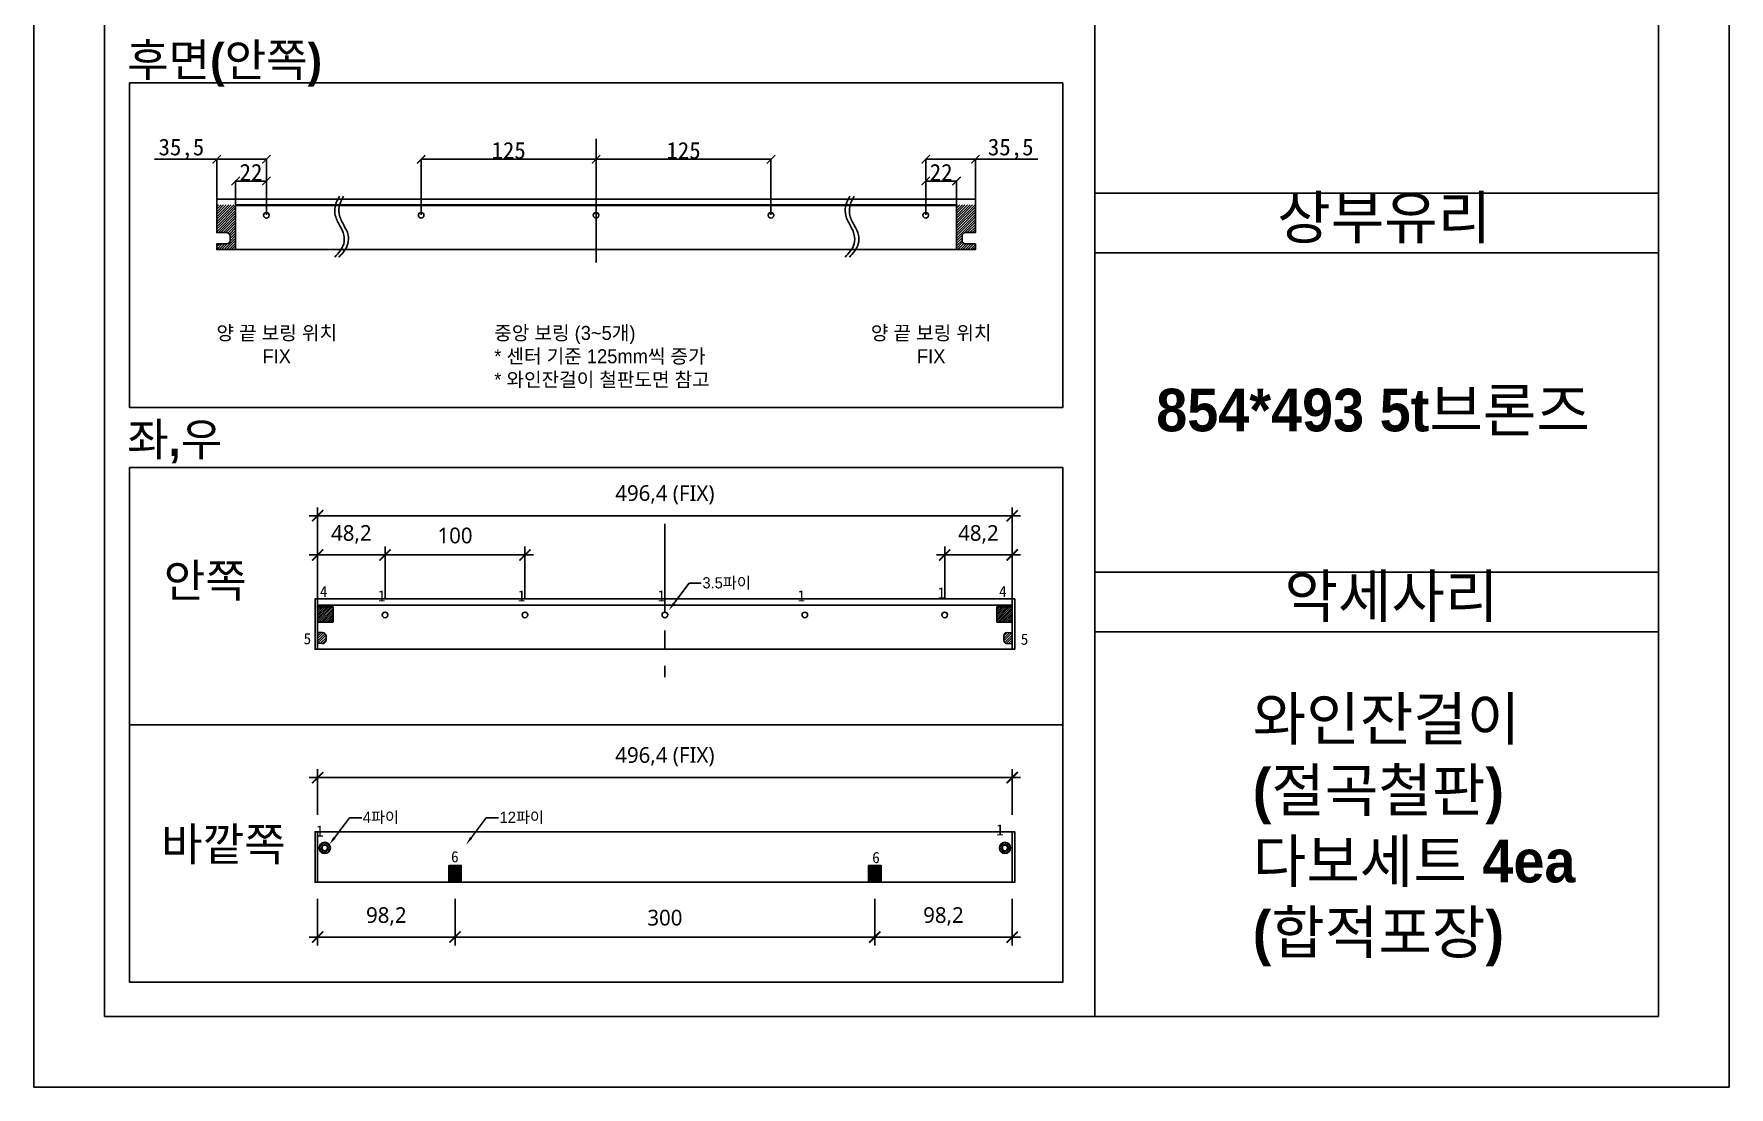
# Model space of a CAD drawing. Header units: millimetres. Extents: x -44117 to 256353, y -2095463 to 65325.
# Drawn here: x 88035 to 91064, y -1042150 to -1040268 of the extents above; entities that cross this region are included whole.
import ezdxf
from ezdxf import colors
from ezdxf.entities.mleader import LeaderData, LeaderLine
from ezdxf.math import Vec2, Vec3

# ---------------------------------------------------------------- set-up
doc = ezdxf.new("R2010")
doc.units = ezdxf.units.MM
doc.header["$LTSCALE"] = 10
doc.linetypes.add('CENTER', pattern=[50.8, 31.75, -6.35, 6.35, -6.35])
for name, color, linetype in [('! dim', 7, 'Continuous'), ('.', 8, 'Continuous'), ('01YL_text_제목 @ 1', 2, 'Continuous'), ('DEFAULT', 7, 'Continuous'), ('Steel', 3, 'Continuous'), ('TXT', 4, 'Continuous'), ('TXT @ 1', 4, 'Continuous')]:
    doc.layers.add(name, color=color, linetype=linetype)
doc.layers.add('C', color=1, linetype='CENTER', lineweight=5)
doc.styles.add('IMOS', font='', dxfattribs={"height": 3})
doc.styles.add('맑은고딕', font='malgun.ttf')
doc.styles.get('IMOS').set_extended_font_data('-윤고딕330')
doc.dimstyles.new('ISO-25', dxfattribs={"dimtxt": 2.5, "dimasz": 2.5, "dimexe": 1, "dimexo": 1, "dimtad": 1, "dimtxsty": 'Standard', "dimblk": 'ARCHTICK', "dimcen": 2.5, "dimadec": 0, "dimazin": 0, "dimtfac": 1, "dimtmove": 0, "dimatfit": 3, "dimfxl": 0, "dimarcsym": 0})
doc.dimstyles.new('Set Dim', dxfattribs={"dimtxt": 28, "dimasz": 20, "dimexe": 15, "dimexo": 30, "dimgap": 20, "dimtad": 1, "dimdec": 1, "dimtxsty": '맑은고딕', "dimblk": 'ARCHTICK', "dimcen": 10, "dimdle": 15, "dimclrd": 256, "dimclre": 256, "dimclrt": 7, "dimadec": 0, "dimazin": 0, "dimtfac": 1, "dimtdec": 1, "dimtix": 1, "dimtmove": 2, "dimatfit": 0, "dimfxl": 0, "dimarcsym": 0})
pattern_1 = [(45, (5343.4903, -1053198.751), (-2.24506403, 2.24506403), [])]
pattern_2 = [(45, (2317.481, -1053782.0017), (-2.24506403, 2.24506403), [])]
pattern_3 = [(45, (85067.4809, -1044567.386), (-1.683798, 1.683798), [])]
pattern_4 = [(45, (85067.4816, -1045145.2969), (-1.683798, 1.683798), [])]

# ---------------------------------------------------------------- blocks, each defined once
blk = doc.blocks.new('_ArchTick')
at = {"color": 0, "linetype": 'ByBlock', "const_width": 0.15}
blk.add_lwpolyline([(-0.5, -0.5), (0.5, 0.5)], dxfattribs=at)
blk = doc.blocks.new('*D7979')
at = {"layer": '! dim', "color": 0, "lineweight": -2}
for p, q in [((89628.5, -1040591.2), (89628.5, -1040530)), ((89628.5, -1040531), (89683.5, -1040531)), ((89683.5, -1040572.5), (89683.5, -1040530))]:
    blk.add_line(p, q, dxfattribs=at)
at = {"layer": 'Defpoints', "color": 0}
for p in [(89683.5, -1040531), (89628.5, -1040592.2), (89683.5, -1040573.5)]:
    blk.add_point(p, dxfattribs=at)
at = {"layer": '! dim', "color": 0, "lineweight": -2, "xscale": 15, "yscale": 15, "zscale": 15, "rotation": 180}
blk.add_blockref('_ArchTick', (89628.5, -1040531), dxfattribs=at)
at = {"layer": '! dim', "color": 0, "lineweight": -2, "xscale": 15, "yscale": 15, "zscale": 15}
blk.add_blockref('_ArchTick', (89683.5, -1040531), dxfattribs=at)
at = {"layer": '! dim', "color": 0, "insert": (89656, -1040515.4), "char_height": 30, "attachment_point": 5}
blk.add_mtext('22', dxfattribs=at)
blk = doc.blocks.new('*D7980')
at = {"layer": '! dim', "color": 0, "lineweight": -2}
for p, q in [((89628.5, -1040591.2), (89628.5, -1040491.2)), ((89628.5, -1040492.2), (89717.2, -1040492.2)), ((89717.2, -1040591.2), (89717.2, -1040491.2)), ((89717.2, -1040492.2), (89828.5, -1040492.2))]:
    blk.add_line(p, q, dxfattribs=at)
at = {"layer": 'Defpoints', "color": 0}
for p in [(89717.2, -1040492.2), (89628.5, -1040592.2), (89717.2, -1040592.2)]:
    blk.add_point(p, dxfattribs=at)
at = {"layer": '! dim', "color": 0, "lineweight": -2, "xscale": 15, "yscale": 15, "zscale": 15, "rotation": 180}
blk.add_blockref('_ArchTick', (89628.5, -1040492.2), dxfattribs=at)
at = {"layer": '! dim', "color": 0, "lineweight": -2, "xscale": 15, "yscale": 15, "zscale": 15}
blk.add_blockref('_ArchTick', (89717.2, -1040492.2), dxfattribs=at)
at = {"layer": '! dim', "color": 0, "insert": (89780.3, -1040474.1), "char_height": 30, "attachment_point": 5}
blk.add_mtext('35,5', dxfattribs=at)
blk = doc.blocks.new('*D7981')
at = {"layer": '! dim', "color": 0, "lineweight": -2}
for p, q in [((89039.4, -1040591.2), (89039.4, -1040491.2)), ((89351.9, -1040492.2), (89039.4, -1040492.2)), ((89351.9, -1040591.2), (89351.9, -1040491.2))]:
    blk.add_line(p, q, dxfattribs=at)
at = {"layer": 'Defpoints', "color": 0}
for p in [(89039.4, -1040492.2), (89039.4, -1040592.2), (89351.9, -1040592.2)]:
    blk.add_point(p, dxfattribs=at)
at = {"layer": '! dim', "color": 0, "lineweight": -2, "xscale": 15, "yscale": 15, "zscale": 15, "rotation": 180}
blk.add_blockref('_ArchTick', (89039.4, -1040492.2), dxfattribs=at)
at = {"layer": '! dim', "color": 0, "lineweight": -2, "xscale": 15, "yscale": 15, "zscale": 15}
blk.add_blockref('_ArchTick', (89351.9, -1040492.2), dxfattribs=at)
at = {"layer": '! dim', "color": 0, "insert": (89195.7, -1040476.6), "char_height": 30, "attachment_point": 5}
blk.add_mtext('125', dxfattribs=at)
blk = doc.blocks.new('*D7982')
at = {"layer": '! dim', "color": 0, "lineweight": -2}
for p, q in [((88395.4, -1040572.5), (88395.4, -1040530)), ((88450.4, -1040531), (88395.4, -1040531)), ((88450.4, -1040591.2), (88450.4, -1040530))]:
    blk.add_line(p, q, dxfattribs=at)
at = {"layer": 'Defpoints', "color": 0}
for p in [(88395.4, -1040531), (88395.4, -1040573.5), (88450.4, -1040592.2)]:
    blk.add_point(p, dxfattribs=at)
at = {"layer": '! dim', "color": 0, "lineweight": -2, "xscale": 15, "yscale": 15, "zscale": 15, "rotation": 180}
blk.add_blockref('_ArchTick', (88395.4, -1040531), dxfattribs=at)
at = {"layer": '! dim', "color": 0, "lineweight": -2, "xscale": 15, "yscale": 15, "zscale": 15}
blk.add_blockref('_ArchTick', (88450.4, -1040531), dxfattribs=at)
at = {"layer": '! dim', "color": 0, "insert": (88422.9, -1040515.4), "char_height": 30, "attachment_point": 5}
blk.add_mtext('22', dxfattribs=at)
blk = doc.blocks.new('*D7983')
at = {"layer": '! dim', "color": 0, "lineweight": -2}
for p, q in [((88361.6, -1040492.2), (88250.4, -1040492.2)), ((88361.6, -1040591.2), (88361.6, -1040491.2)), ((88450.4, -1040492.2), (88361.6, -1040492.2)), ((88450.4, -1040591.2), (88450.4, -1040491.2))]:
    blk.add_line(p, q, dxfattribs=at)
at = {"layer": 'Defpoints', "color": 0}
for p in [(88361.6, -1040492.2), (88361.6, -1040592.2), (88450.4, -1040592.2)]:
    blk.add_point(p, dxfattribs=at)
at = {"layer": '! dim', "color": 0, "lineweight": -2, "xscale": 15, "yscale": 15, "zscale": 15, "rotation": 180}
blk.add_blockref('_ArchTick', (88361.6, -1040492.2), dxfattribs=at)
at = {"layer": '! dim', "color": 0, "lineweight": -2, "xscale": 15, "yscale": 15, "zscale": 15}
blk.add_blockref('_ArchTick', (88450.4, -1040492.2), dxfattribs=at)
at = {"layer": '! dim', "color": 0, "insert": (88298.5, -1040474.1), "char_height": 30, "attachment_point": 5}
blk.add_mtext('35,5', dxfattribs=at)
blk = doc.blocks.new('*D7984')
at = {"layer": '! dim', "color": 0, "lineweight": -2}
for p, q in [((88726.9, -1040591.2), (88726.9, -1040491.2)), ((88726.9, -1040492.2), (89039.4, -1040492.2)), ((89039.4, -1040591.2), (89039.4, -1040491.2))]:
    blk.add_line(p, q, dxfattribs=at)
at = {"layer": 'Defpoints', "color": 0}
for p in [(89039.4, -1040492.2), (88726.9, -1040592.2), (89039.4, -1040592.2)]:
    blk.add_point(p, dxfattribs=at)
at = {"layer": '! dim', "color": 0, "lineweight": -2, "xscale": 15, "yscale": 15, "zscale": 15, "rotation": 180}
blk.add_blockref('_ArchTick', (88726.9, -1040492.2), dxfattribs=at)
at = {"layer": '! dim', "color": 0, "lineweight": -2, "xscale": 15, "yscale": 15, "zscale": 15}
blk.add_blockref('_ArchTick', (89039.4, -1040492.2), dxfattribs=at)
at = {"layer": '! dim', "color": 0, "insert": (88883.2, -1040476.6), "char_height": 30, "attachment_point": 5}
blk.add_mtext('125', dxfattribs=at)
blk = doc.blocks.new('*D7985')
at = {"lineweight": -2}
for p, q in [((88927.4, -1041199.1), (88647.4, -1041199.1)), ((88662.4, -1041276.2), (88662.4, -1041184.1)), ((88912.4, -1041276.2), (88912.4, -1041184.1))]:
    blk.add_line(p, q, dxfattribs=at)
at = {"layer": 'Defpoints', "color": 0}
for p in [(88662.4, -1041199.1), (88662.4, -1041306.2), (88912.4, -1041306.2)]:
    blk.add_point(p, dxfattribs=at)
at = {"lineweight": -2, "xscale": 20, "yscale": 20, "zscale": 20, "rotation": 180}
blk.add_blockref('_ArchTick', (88662.4, -1041199.1), dxfattribs=at)
at = {"lineweight": -2, "xscale": 20, "yscale": 20, "zscale": 20}
blk.add_blockref('_ArchTick', (88912.4, -1041199.1), dxfattribs=at)
at = {"color": 7, "insert": (88787.4, -1041164.5), "char_height": 28, "attachment_point": 5, "style": '맑은고딕'}
blk.add_mtext('100', dxfattribs=at)
blk = doc.blocks.new('*D7986')
at = {"lineweight": -2}
for p, q in [((88541.9, -1041247.5), (88541.9, -1041114)), ((89782.9, -1041247.5), (89782.9, -1041114)), ((88526.9, -1041129), (89797.9, -1041129))]:
    blk.add_line(p, q, dxfattribs=at)
at = {"layer": 'Defpoints', "color": 0}
for p in [(89782.9, -1041129), (88541.9, -1041277.5), (89782.9, -1041277.5)]:
    blk.add_point(p, dxfattribs=at)
at = {"lineweight": -2, "xscale": 20, "yscale": 20, "zscale": 20, "rotation": 180}
blk.add_blockref('_ArchTick', (88541.9, -1041129), dxfattribs=at)
at = {"lineweight": -2, "xscale": 20, "yscale": 20, "zscale": 20}
blk.add_blockref('_ArchTick', (89782.9, -1041129), dxfattribs=at)
at = {"color": 7, "insert": (89162.4, -1041091.6), "char_height": 28, "attachment_point": 5, "style": '맑은고딕'}
blk.add_mtext('496,4 (FIX)', dxfattribs=at)
blk = doc.blocks.new('*D7987')
at = {"lineweight": -2}
for p, q in [((89647.4, -1041199.1), (89797.9, -1041199.1)), ((89662.4, -1041276.2), (89662.4, -1041184.1)), ((89782.9, -1041276.2), (89782.9, -1041184.1))]:
    blk.add_line(p, q, dxfattribs=at)
at = {"layer": 'Defpoints', "color": 0}
for p in [(89782.9, -1041199.1), (89662.4, -1041306.2), (89782.9, -1041306.2)]:
    blk.add_point(p, dxfattribs=at)
at = {"lineweight": -2, "xscale": 20, "yscale": 20, "zscale": 20, "rotation": 180}
blk.add_blockref('_ArchTick', (89662.4, -1041199.1), dxfattribs=at)
at = {"lineweight": -2, "xscale": 20, "yscale": 20, "zscale": 20}
blk.add_blockref('_ArchTick', (89782.9, -1041199.1), dxfattribs=at)
at = {"color": 7, "insert": (89722.6, -1041162.3), "char_height": 28, "attachment_point": 5, "style": '맑은고딕'}
blk.add_mtext('48,2', dxfattribs=at)
blk = doc.blocks.new('*D7988')
at = {"lineweight": -2}
for p, q in [((88677.4, -1041199.1), (88526.9, -1041199.1)), ((88541.9, -1041276.2), (88541.9, -1041184.1)), ((88662.4, -1041276.2), (88662.4, -1041184.1))]:
    blk.add_line(p, q, dxfattribs=at)
at = {"layer": 'Defpoints', "color": 0}
for p in [(88541.9, -1041199.1), (88541.9, -1041306.2), (88662.4, -1041306.2)]:
    blk.add_point(p, dxfattribs=at)
at = {"lineweight": -2, "xscale": 20, "yscale": 20, "zscale": 20, "rotation": 180}
blk.add_blockref('_ArchTick', (88541.9, -1041199.1), dxfattribs=at)
at = {"lineweight": -2, "xscale": 20, "yscale": 20, "zscale": 20}
blk.add_blockref('_ArchTick', (88662.4, -1041199.1), dxfattribs=at)
at = {"color": 7, "insert": (88602.1, -1041162.3), "char_height": 28, "attachment_point": 5, "style": '맑은고딕'}
blk.add_mtext('48,2', dxfattribs=at)
blk = doc.blocks.new('*D7989')
at = {"lineweight": -2}
for p, q in [((88526.9, -1041596.9), (89797.9, -1041596.9)), ((88541.9, -1041663.6), (88541.9, -1041581.9)), ((89782.9, -1041663.6), (89782.9, -1041581.9))]:
    blk.add_line(p, q, dxfattribs=at)
at = {"layer": 'Defpoints', "color": 0}
for p in [(89782.9, -1041596.9), (88541.9, -1041693.6), (89782.9, -1041693.6)]:
    blk.add_point(p, dxfattribs=at)
at = {"lineweight": -2, "xscale": 20, "yscale": 20, "zscale": 20, "rotation": 180}
blk.add_blockref('_ArchTick', (88541.9, -1041596.9), dxfattribs=at)
at = {"lineweight": -2, "xscale": 20, "yscale": 20, "zscale": 20}
blk.add_blockref('_ArchTick', (89782.9, -1041596.9), dxfattribs=at)
at = {"color": 7, "insert": (89162.4, -1041559.5), "char_height": 28, "attachment_point": 5, "style": '맑은고딕'}
blk.add_mtext('496,4 (FIX)', dxfattribs=at)
blk = doc.blocks.new('*D7990')
at = {"lineweight": -2}
for p, q in [((88541.9, -1041813.6), (88541.9, -1041896.7)), ((88787.4, -1041813.6), (88787.4, -1041896.7)), ((88526.9, -1041881.7), (88802.4, -1041881.7))]:
    blk.add_line(p, q, dxfattribs=at)
at = {"layer": 'Defpoints', "color": 0}
for p in [(88541.9, -1041783.6), (88787.4, -1041783.6), (88787.4, -1041881.7)]:
    blk.add_point(p, dxfattribs=at)
at = {"lineweight": -2, "xscale": 20, "yscale": 20, "zscale": 20, "rotation": 180}
blk.add_blockref('_ArchTick', (88541.9, -1041881.7), dxfattribs=at)
at = {"lineweight": -2, "xscale": 20, "yscale": 20, "zscale": 20}
blk.add_blockref('_ArchTick', (88787.4, -1041881.7), dxfattribs=at)
at = {"color": 7, "insert": (88664.6, -1041844.9), "char_height": 28, "attachment_point": 5, "style": '맑은고딕'}
blk.add_mtext('98,2', dxfattribs=at)
blk = doc.blocks.new('*D7991')
at = {"lineweight": -2}
for p, q in [((88787.4, -1041813.6), (88787.4, -1041896.7)), ((89537.4, -1041813.6), (89537.4, -1041896.7)), ((88772.4, -1041881.7), (89552.4, -1041881.7))]:
    blk.add_line(p, q, dxfattribs=at)
at = {"layer": 'Defpoints', "color": 0}
for p in [(88787.4, -1041783.6), (89537.4, -1041783.6), (89537.4, -1041881.7)]:
    blk.add_point(p, dxfattribs=at)
at = {"lineweight": -2, "xscale": 20, "yscale": 20, "zscale": 20, "rotation": 180}
blk.add_blockref('_ArchTick', (88787.4, -1041881.7), dxfattribs=at)
at = {"lineweight": -2, "xscale": 20, "yscale": 20, "zscale": 20}
blk.add_blockref('_ArchTick', (89537.4, -1041881.7), dxfattribs=at)
at = {"color": 7, "insert": (89162.4, -1041847.2), "char_height": 28, "attachment_point": 5, "style": '맑은고딕'}
blk.add_mtext('300', dxfattribs=at)
blk = doc.blocks.new('*D7992')
at = {"lineweight": -2}
for p, q in [((89537.4, -1041813.6), (89537.4, -1041896.7)), ((89782.9, -1041813.6), (89782.9, -1041896.7)), ((89522.4, -1041881.7), (89797.9, -1041881.7))]:
    blk.add_line(p, q, dxfattribs=at)
at = {"layer": 'Defpoints', "color": 0}
for p in [(89537.4, -1041783.6), (89782.9, -1041783.6), (89782.9, -1041881.7)]:
    blk.add_point(p, dxfattribs=at)
at = {"lineweight": -2, "xscale": 20, "yscale": 20, "zscale": 20, "rotation": 180}
blk.add_blockref('_ArchTick', (89537.4, -1041881.7), dxfattribs=at)
at = {"lineweight": -2, "xscale": 20, "yscale": 20, "zscale": 20}
blk.add_blockref('_ArchTick', (89782.9, -1041881.7), dxfattribs=at)
at = {"color": 7, "insert": (89660.1, -1041844.9), "char_height": 28, "attachment_point": 5, "style": '맑은고딕'}
blk.add_mtext('98,2', dxfattribs=at)

msp = doc.modelspace()

# ---------------------------------------------------------------- hatches: boundary and pattern name
at = {"layer": '.', "true_color": 0xff0000}
h = msp.add_hatch(dxfattribs=at)
h.set_pattern_fill('ANSI31', color=1)
h.set_pattern_definition(pattern_1)
h.paths.add_polyline_path([(88361.642, -1040573.4615), (88395.392, -1040573.4615), (88395.392, -1040653.4615), (88388.562, -1040653.4615), (88381.772, -1040653.4615), (88375.022, -1040653.4615), (88368.312, -1040653.4615), (88361.642, -1040653.4615), (88361.642, -1040643.39157), (88379.26437, -1040643.39157, 0.4142135624), (88385.55808, -1040637.09787), (88385.55808, -1040629.54542, 0.4142135624), (88379.26437, -1040623.25171), (88361.642, -1040623.25171)])
h = msp.add_hatch(dxfattribs=at)
h.set_pattern_fill('ANSI31', color=1)
h.set_pattern_definition(pattern_1)
h.paths.add_polyline_path([(89717.21514, -1040573.4615), (89683.46514, -1040573.4615), (89683.46514, -1040653.4615), (89690.29514, -1040653.4615), (89697.08514, -1040653.4615), (89703.83514, -1040653.4615), (89710.54514, -1040653.4615), (89717.21514, -1040653.4615), (89717.21514, -1040643.39157), (89699.59276, -1040643.39157, -0.4142135624), (89693.29906, -1040637.09787), (89693.29906, -1040629.54542, -0.4142135624), (89699.59276, -1040623.25171), (89717.21514, -1040623.25171)])
at = {"layer": '.'}
h = msp.add_hatch(dxfattribs=at)
h.set_pattern_fill('ANSI31', color=1, scale=0.75)
h.set_pattern_definition(pattern_3)
h.paths.add_polyline_path([(88541.87934, -1041291.73202), (88569.37934, -1041291.73202), (88569.37934, -1041319.23202), (88541.87934, -1041319.23202)])
h = msp.add_hatch(dxfattribs=at)
h.set_pattern_fill('ANSI31', color=1, scale=0.75)
h.set_pattern_definition(pattern_3)
h.paths.add_polyline_path([(89782.87934, -1041291.73202), (89755.37934, -1041291.73202), (89755.37934, -1041319.23202), (89782.87934, -1041319.23202)])
at = {"layer": '.', "true_color": 0xff0000}
h = msp.add_hatch(dxfattribs=at)
h.set_pattern_fill('ANSI31', color=1)
h.set_pattern_definition(pattern_2)
h.paths.add_polyline_path([(88550.62934, -1041337.48202), (88541.87934, -1041337.48202), (88541.87934, -1041357.48202), (88550.62934, -1041357.48202, 0.4142135624), (88556.87934, -1041351.23202), (88556.87934, -1041343.73202, 0.4142135624)])
h = msp.add_hatch(dxfattribs=at)
h.set_pattern_fill('ANSI31', color=1)
h.set_pattern_definition(pattern_2)
h.paths.add_polyline_path([(89782.87934, -1041337.48202), (89774.12934, -1041337.48202, 0.4142135624), (89767.87934, -1041343.73202), (89767.87934, -1041351.23202, 0.4142135624), (89774.12934, -1041357.48202), (89782.87934, -1041357.48202)])
at = {"layer": '.'}
h = msp.add_hatch(dxfattribs=at)
h.set_pattern_fill('ANSI31', color=1, scale=0.75)
h.set_pattern_definition(pattern_4)
h.paths.add_polyline_path([(88564.75434, -1041722.39309, -1), (88544.75434, -1041722.39309, -1)])
h.paths.add_polyline_path([(88549.75434, -1041722.39309, 1), (88559.75434, -1041722.39309, 1)], flags=16)
h = msp.add_hatch(dxfattribs=at)
h.set_pattern_fill('ANSI31', color=1, scale=0.75)
h.set_pattern_definition(pattern_4)
h.paths.add_polyline_path([(89760.00434, -1041722.39309, 1), (89780.00434, -1041722.39309, 1)])
h.paths.add_polyline_path([(89775.00434, -1041722.39309, -1), (89765.00434, -1041722.39309, -1)], flags=16)
h = msp.add_hatch(dxfattribs=at)
h.set_pattern_fill('ANSI31', color=1, scale=0.5)
h.set_pattern_definition([(45, (87314.408, -1041463.4476), (-1.122532, 1.122532), [])])
edge = h.paths.add_edge_path()
edge.add_spline(control_points=[(88776.199, -1041783.64309), (88787.37934, -1041783.64309), (88798.55968, -1041783.64309)], knot_values=[50.527864045, 50.527864045, 50.527864045, 59.472135955, 59.472135955, 59.472135955], weights=[1, 1, 1], degree=2, periodic=0)
edge.add_line((88798.55968, -1041783.64309), (88798.55968, -1041753.64309))
edge.add_line((88798.55968, -1041753.64309), (88776.199, -1041753.64309))
edge.add_line((88776.199, -1041753.64309), (88776.199, -1041783.64309))
h = msp.add_hatch(dxfattribs=at)
h.set_pattern_fill('ANSI31', color=1, scale=0.5)
h.set_pattern_definition([(45, (88064.408, -1041463.4476), (-1.122532, 1.122532), [])])
edge = h.paths.add_edge_path()
edge.add_spline(control_points=[(89526.199, -1041783.64309), (89537.37934, -1041783.64309), (89548.55968, -1041783.64309)], knot_values=[50.527864045, 50.527864045, 50.527864045, 59.472135955, 59.472135955, 59.472135955], weights=[1, 1, 1], degree=2, periodic=0)
edge.add_line((89548.55968, -1041783.64309), (89548.55968, -1041753.64309))
edge.add_line((89548.55968, -1041753.64309), (89526.199, -1041753.64309))
edge.add_line((89526.199, -1041753.64309), (89526.199, -1041783.64309))

# ---------------------------------------------------------------- linework, layer by layer
msp.add_line((89930.6738, -1039047.2151), (89930.6738, -1042023.50846))
at = {"lineweight": -3}
for p, q in [((88541.87934, -1041288.73202), (89782.87934, -1041288.73202)), ((88541.87934, -1041291.73202), (88541.87934, -1041319.23202)), ((89782.87934, -1041291.73202), (89782.87934, -1041319.23202))]:
    msp.add_line(p, q, dxfattribs=at)
at = {"color": 3}
msp.add_line((88205.92896, -1041502.63065, -0.0648), (89873.36065, -1041502.63065, -0.0648), dxfattribs=at)
for points in [[(88034.96094, -1042149.71194), (91063.84459, -1042149.71194), (91063.84459, -1037866.00507), (88034.96094, -1037866.00507)], [(90937.64111, -1040552.97425), (89930.6738, -1040552.97425), (89930.6738, -1040659.60725), (90937.64111, -1040659.60725)], [(90937.64111, -1041229.69333), (89930.6738, -1041229.69333), (89930.6738, -1041336.32633), (90937.64111, -1041336.32633)], [(88776.199, -1041753.64309), (88798.55968, -1041753.64309), (88798.55968, -1041783.64309), (88776.199, -1041783.64309)], [(89526.199, -1041753.64309), (89548.55968, -1041753.64309), (89548.55968, -1041783.64309), (89526.199, -1041783.64309)]]:
    msp.add_lwpolyline(points, close=True)
msp.add_lwpolyline([(88161.16443, -1038866.92441), (88161.16443, -1042023.50846), (90937.64111, -1042023.50846), (90937.64111, -1038866.92441)])
at = {"elevation": -0.0648}
msp.add_lwpolyline([(88205.92896, -1040355.85113), (89873.36065, -1040355.85113), (89873.36065, -1040935.89345), (88205.92896, -1040935.89345)], close=True, dxfattribs=at)
at = {"lineweight": -3}
for points in [[(89717.21514, -1040623.25171), (89717.21514, -1040617.2115), (89717.21514, -1040599.7115), (89717.21514, -1040582.2115), (89717.21514, -1040564.7115), (89717.21514, -1040564.68376), (89717.21514, -1040564.65578), (89717.21514, -1040564.59918), (89717.21514, -1040564.54188), (89717.21514, -1040564.48405), (89717.21514, -1040564.36755), (89717.21514, -1040564.30931), (89717.21514, -1040564.25138), (89717.21514, -1040564.19399), (89717.21514, -1040564.16557), (89717.21514, -1040564.13738), (89717.21514, -1040564.10945), (89717.21514, -1040564.0818), (89717.21514, -1040564.05447), (89717.21514, -1040564.02749), (89717.21514, -1040564.00088), (89717.21514, -1040563.97469), (89717.21514, -1040563.94893), (89717.21514, -1040563.92363), (89717.21514, -1040563.89882), (89717.21514, -1040563.87454), (89717.21514, -1040563.85079), (89717.21514, -1040563.82762), (89717.21514, -1040563.80504), (89717.21514, -1040563.78307), (89717.21514, -1040563.76174), (89717.21514, -1040563.74106), (89717.21514, -1040563.72106), (89717.21514, -1040563.70175), (89717.21514, -1040563.68314), (89717.21514, -1040563.66526), (89717.21514, -1040563.6481), (89717.21514, -1040563.6317), (89717.21514, -1040563.61604), (89717.21514, -1040563.60115), (89717.21514, -1040563.58702), (89717.21514, -1040563.57366), (89717.21514, -1040563.56107), (89717.21514, -1040563.54927), (89717.21514, -1040563.53823), (89717.21514, -1040563.52797), (89717.21514, -1040563.51848), (89717.21514, -1040563.50975), (89717.21514, -1040563.50179), (89717.21514, -1040563.49457), (89717.21514, -1040563.4881), (89717.21514, -1040563.48237), (89717.21514, -1040563.47736), (89717.21514, -1040563.47306), (89717.21514, -1040563.46947), (89717.21514, -1040563.46656), (89717.21514, -1040563.46432), (89717.21514, -1040563.46274), (89717.21514, -1040563.46181), (89717.21514, -1040563.4615), (89710.54514, -1040563.4615), (89703.83514, -1040563.4615), (89697.08514, -1040563.4615), (89690.29514, -1040563.4615), (89683.46514, -1040563.4615), (89657.05555, -1040563.4615), (89630.60597, -1040563.4615), (89604.11638, -1040563.4615), (89577.5868, -1040563.4615), (89039.42857, -1040563.4615), (88501.27034, -1040563.4615), (88474.74075, -1040563.4615), (88448.25117, -1040563.4615), (88421.80158, -1040563.4615), (88395.392, -1040563.4615), (88388.562, -1040563.4615), (88381.772, -1040563.4615), (88375.022, -1040563.4615), (88368.312, -1040563.4615), (88361.642, -1040563.4615), (88361.642, -1040563.46181), (88361.642, -1040563.46274), (88361.642, -1040563.46432), (88361.642, -1040563.46656), (88361.642, -1040563.46947), (88361.642, -1040563.47306), (88361.642, -1040563.47736), (88361.642, -1040563.48237), (88361.642, -1040563.4881), (88361.642, -1040563.49457), (88361.642, -1040563.50179), (88361.642, -1040563.50975), (88361.642, -1040563.51848), (88361.642, -1040563.52797), (88361.642, -1040563.53823), (88361.642, -1040563.54927), (88361.642, -1040563.56107), (88361.642, -1040563.57366), (88361.642, -1040563.58702), (88361.642, -1040563.60115), (88361.642, -1040563.61604), (88361.642, -1040563.6317), (88361.642, -1040563.6481), (88361.642, -1040563.66526), (88361.642, -1040563.68314), (88361.642, -1040563.70175), (88361.642, -1040563.72106), (88361.642, -1040563.74106), (88361.642, -1040563.76174), (88361.642, -1040563.78307), (88361.642, -1040563.80504), (88361.642, -1040563.82762), (88361.642, -1040563.85079), (88361.642, -1040563.87454), (88361.642, -1040563.89882), (88361.642, -1040563.92363), (88361.642, -1040563.94893), (88361.642, -1040563.97469), (88361.642, -1040564.00088), (88361.642, -1040564.02749), (88361.642, -1040564.05447), (88361.642, -1040564.0818), (88361.642, -1040564.10945), (88361.642, -1040564.13738), (88361.642, -1040564.16557), (88361.642, -1040564.19399), (88361.642, -1040564.25138), (88361.642, -1040564.30931), (88361.642, -1040564.36755), (88361.642, -1040564.48405), (88361.642, -1040564.54188), (88361.642, -1040564.59918), (88361.642, -1040564.65578), (88361.642, -1040564.68376), (88361.642, -1040564.7115), (88361.642, -1040582.2115), (88361.642, -1040599.7115), (88361.642, -1040617.2115), (88361.642, -1040623.25171)], [(88361.642, -1040643.39157), (88361.642, -1040652.2115), (88361.642, -1040652.23925), (88361.642, -1040652.26723), (88361.642, -1040652.32382), (88361.642, -1040652.38112), (88361.642, -1040652.43895), (88361.642, -1040652.55545), (88361.642, -1040652.61369), (88361.642, -1040652.67162), (88361.642, -1040652.72901), (88361.642, -1040652.75743), (88361.642, -1040652.78562), (88361.642, -1040652.81355), (88361.642, -1040652.8412), (88361.642, -1040652.86853), (88361.642, -1040652.89551), (88361.642, -1040652.92212), (88361.642, -1040652.94831), (88361.642, -1040652.97408), (88361.642, -1040652.99937), (88361.642, -1040653.02418), (88361.642, -1040653.04847), (88361.642, -1040653.07221), (88361.642, -1040653.09538), (88361.642, -1040653.11797), (88361.642, -1040653.13993), (88361.642, -1040653.16127), (88361.642, -1040653.18194), (88361.642, -1040653.20194), (88361.642, -1040653.22126), (88361.642, -1040653.23986), (88361.642, -1040653.25775), (88361.642, -1040653.2749), (88361.642, -1040653.29131), (88361.642, -1040653.30696), (88361.642, -1040653.32186), (88361.642, -1040653.33598), (88361.642, -1040653.34934), (88361.642, -1040653.36193), (88361.642, -1040653.37374), (88361.642, -1040653.38477), (88361.642, -1040653.39503), (88361.642, -1040653.40452), (88361.642, -1040653.41325), (88361.642, -1040653.42122), (88361.642, -1040653.42843), (88361.642, -1040653.4349), (88361.642, -1040653.44063), (88361.642, -1040653.44564), (88361.642, -1040653.44994), (88361.642, -1040653.45354), (88361.642, -1040653.45644), (88361.642, -1040653.45868), (88361.642, -1040653.46026), (88361.642, -1040653.46119), (88361.642, -1040653.4615), (88368.312, -1040653.4615), (88375.022, -1040653.4615), (88381.772, -1040653.4615), (88388.562, -1040653.4615), (88395.392, -1040653.4615), (88395.392, -1040573.4615), (88421.80158, -1040573.4615), (88448.25117, -1040573.4615), (88474.74075, -1040573.4615), (88501.27034, -1040573.4615), (89039.42857, -1040573.4615), (89577.5868, -1040573.4615), (89604.11638, -1040573.4615), (89630.60597, -1040573.4615), (89657.05555, -1040573.4615), (89683.46514, -1040573.4615), (89683.46514, -1040653.4615), (89690.29514, -1040653.4615), (89697.08514, -1040653.4615), (89703.83514, -1040653.4615), (89710.54514, -1040653.4615), (89717.21514, -1040653.4615), (89717.21514, -1040653.46119), (89717.21514, -1040653.46026), (89717.21514, -1040653.45868), (89717.21514, -1040653.45644), (89717.21514, -1040653.45354), (89717.21514, -1040653.44994), (89717.21514, -1040653.44564), (89717.21514, -1040653.44063), (89717.21514, -1040653.4349), (89717.21514, -1040653.42843), (89717.21514, -1040653.42122), (89717.21514, -1040653.41325), (89717.21514, -1040653.40452), (89717.21514, -1040653.39503), (89717.21514, -1040653.38477), (89717.21514, -1040653.37374), (89717.21514, -1040653.36193), (89717.21514, -1040653.34934), (89717.21514, -1040653.33598), (89717.21514, -1040653.32186), (89717.21514, -1040653.30696), (89717.21514, -1040653.29131), (89717.21514, -1040653.2749), (89717.21514, -1040653.25775), (89717.21514, -1040653.23986), (89717.21514, -1040653.22126), (89717.21514, -1040653.20194), (89717.21514, -1040653.18194), (89717.21514, -1040653.16127), (89717.21514, -1040653.13993), (89717.21514, -1040653.11797), (89717.21514, -1040653.09538), (89717.21514, -1040653.07221), (89717.21514, -1040653.04847), (89717.21514, -1040653.02418), (89717.21514, -1040652.99937), (89717.21514, -1040652.97408), (89717.21514, -1040652.94831), (89717.21514, -1040652.92212), (89717.21514, -1040652.89551), (89717.21514, -1040652.86853), (89717.21514, -1040652.8412), (89717.21514, -1040652.81355), (89717.21514, -1040652.78562), (89717.21514, -1040652.75743), (89717.21514, -1040652.72901), (89717.21514, -1040652.67162), (89717.21514, -1040652.61369), (89717.21514, -1040652.55545), (89717.21514, -1040652.43895), (89717.21514, -1040652.38112), (89717.21514, -1040652.32382), (89717.21514, -1040652.26723), (89717.21514, -1040652.23925), (89717.21514, -1040652.2115), (89717.21514, -1040643.39157)], [(88395.392, -1040574.7115), (88421.80158, -1040574.7115), (88448.25117, -1040574.7115), (88474.74075, -1040574.7115), (88501.27034, -1040574.7115), (89039.42857, -1040574.7115), (89577.5868, -1040574.7115), (89604.11638, -1040574.7115), (89630.60597, -1040574.7115), (89657.05555, -1040574.7115), (89683.46514, -1040574.7115)], [(88395.392, -1040653.4615), (88421.80158, -1040653.4615), (88448.25117, -1040653.4615), (88474.74075, -1040653.4615), (88501.27034, -1040653.4615), (89039.42857, -1040653.4615), (89577.5868, -1040653.4615), (89604.11638, -1040653.4615), (89630.60597, -1040653.4615), (89657.05555, -1040653.4615), (89683.46514, -1040653.4615)]]:
    msp.add_lwpolyline(points, dxfattribs=at)
for points in [[(88361.642, -1040563.4615), (88361.642, -1040623.25171), (88379.26437, -1040623.25171, -0.4142135624), (88385.55808, -1040629.54542), (88385.55808, -1040637.09787, -0.4142135624), (88379.26437, -1040643.39157), (88361.642, -1040643.39157), (88361.642, -1040653.4615)], [(89717.21514, -1040563.4615), (89717.21514, -1040623.25171), (89699.59276, -1040623.25171, 0.4142135624), (89693.29906, -1040629.54542), (89693.29906, -1040637.09787, 0.4142135624), (89699.59276, -1040643.39157), (89717.21514, -1040643.39157), (89717.21514, -1040653.4615)]]:
    msp.add_lwpolyline(points, format="xyb", dxfattribs=at)
at = {"color": 3, "elevation": -0.0648}
msp.add_lwpolyline([(88205.92896, -1041042.9171), (89873.36065, -1041042.9171), (89873.36065, -1041962.3442), (88205.92896, -1041962.3442)], close=True, dxfattribs=at)
at = {"color": 252, "true_color": 0x939598}
for points in [[(88541.87934, -1041277.48202), (88537.37934, -1041277.48202), (88537.37934, -1041367.48202), (88541.87934, -1041367.48202)], [(89787.37934, -1041277.48202), (89782.87934, -1041277.48202), (89782.87934, -1041367.48202), (89787.37934, -1041367.48202)], [(88541.87934, -1041693.64309), (88537.37934, -1041693.64309), (88537.37934, -1041783.64309), (88541.87934, -1041783.64309)], [(89787.37934, -1041693.64309), (89782.87934, -1041693.64309), (89782.87934, -1041783.64309), (89787.37934, -1041783.64309)]]:
    msp.add_lwpolyline(points, close=True, dxfattribs=at)
at = {"lineweight": -3}
for points in [[(88541.87934, -1041277.48202), (89782.87934, -1041277.48202), (89782.87934, -1041367.48202), (88541.87934, -1041367.48202)], [(88541.87934, -1041693.64309), (89782.87934, -1041693.64309), (89782.87934, -1041783.64309), (88541.87934, -1041783.64309)]]:
    msp.add_lwpolyline(points, close=True, dxfattribs=at)
for points in [[(88580.95111, -1040557.96009), (88573.12509, -1040577.08233), (88573.53787, -1040592.74178), (88581.82066, -1040610.98076), (88588.77706, -1040627.49539), (88588.47251, -1040643.02705), (88572.47023, -1040667.13709)], [(88588.38671, -1040557.96009), (88580.56069, -1040577.08233), (88580.97347, -1040592.74178), (88589.25626, -1040610.98076), (88596.21266, -1040627.49539), (88595.90812, -1040643.02705), (88579.90583, -1040667.13709)], [(89492.97723, -1040557.96009), (89485.15121, -1040577.08233), (89485.564, -1040592.74178), (89493.84678, -1040610.98076), (89500.80318, -1040627.49539), (89500.49864, -1040643.02705), (89484.49635, -1040667.13709)], [(89500.41284, -1040557.96009), (89492.58682, -1040577.08233), (89492.9996, -1040592.74178), (89501.28238, -1040610.98076), (89508.23878, -1040627.49539), (89507.93424, -1040643.02705), (89491.93195, -1040667.13709)]]:
    msp.add_spline(points, degree=3)
at = {"layer": 'C'}
for p, q in [((88550.62934, -1041337.48202), (88541.87934, -1041337.48202)), ((88550.62934, -1041357.48202), (88541.87934, -1041357.48202)), ((89774.12934, -1041337.48202), (89782.87934, -1041337.48202)), ((89774.12934, -1041357.48202), (89782.87934, -1041357.48202))]:
    msp.add_line(p, q, dxfattribs=at)
at = {"layer": 'DEFAULT'}
for p, q in [((88569.37934, -1041291.73202), (88541.87934, -1041291.73202)), ((88569.37934, -1041319.23202), (88569.37934, -1041291.73202)), ((89755.37934, -1041291.73202), (89782.87934, -1041291.73202)), ((89755.37934, -1041319.23202), (89755.37934, -1041291.73202)), ((88541.87934, -1041319.23202), (88569.37934, -1041319.23202)), ((89782.87934, -1041319.23202), (89755.37934, -1041319.23202)), ((88556.87934, -1041351.23202), (88556.87934, -1041343.73202)), ((89767.87934, -1041351.23202), (89767.87934, -1041343.73202)), ((88776.199, -1041753.64309), (88776.199, -1041783.64309)), ((88798.55968, -1041753.64309), (88798.55968, -1041783.64309)), ((89526.199, -1041753.64309), (89526.199, -1041783.64309)), ((89548.55968, -1041753.64309), (89548.55968, -1041783.64309))]:
    msp.add_line(p, q, dxfattribs=at)
for centre, radius in [((88450.392, -1040592.2115), 5), ((89628.46514, -1040592.2115), 5), ((88662.37934, -1041306.23202), 5), ((88912.37934, -1041306.23202), 5), ((89162.37934, -1041306.23202), 5), ((89412.37934, -1041306.23202), 5), ((89662.37934, -1041306.23202), 5), ((88554.75434, -1041722.39309), 10), ((88554.75434, -1041722.39309), 5), ((89770.00434, -1041722.39309), 10), ((89770.00434, -1041722.39309), 5)]:
    msp.add_circle(centre, radius, dxfattribs=at)
for centre, start, end in [((88550.62934, -1041343.73202), 0, 90), ((88550.62934, -1041351.23202), 270, 0), ((89774.12934, -1041343.73202), 90, 180), ((89774.12934, -1041351.23202), 180, 270)]:
    msp.add_arc(centre, 6.25, start, end, dxfattribs=at)
at = {"layer": 'Steel', "color": 1, "linetype": 'CENTER', "ltscale": 2}
msp.add_line((89039.42857, -1040455.51093), (89039.42857, -1040676.54444), dxfattribs=at)
at = {"layer": 'Steel', "color": 1, "linetype": 'CENTER', "ltscale": 0.5}
msp.add_line((89162.37934, -1041143.37615), (89162.37934, -1041417.39064), dxfattribs=at)
at = {"layer": 'TXT'}
for centre in [(88726.92857, -1040592.2115), (89039.42857, -1040592.2115), (89351.92857, -1040592.2115)]:
    msp.add_circle(centre, 5, dxfattribs=at)

# ---------------------------------------------------------------- texts
at = {"attachment_point": 1}
for s, width, gutter_width, heights, insert, char_height in [('{\\f굴림|b1|i0|c129|p50;후면(안쪽)}', 17876.3103929, 229.90519, [-74.05449], (88201.54727, -1040285.24891, -0.1919), 59.1184775), ('{\\f굴림|b1|i0|c129|p50;상부유리}', 23047.5408631, 296.4118, [-84.89073], (90256.35514, -1040557.88881), 76.220176), ('{\\f굴림|b1|i0|c129|p50;854*493 5t브론즈}', 23047.5408631, 296.4118, [-80.35381], (90040.30072, -1040902.04071), 76.220176), ('{\\f굴림|b1|i0|c129|p50;좌,우}', 17876.3103929, 229.90519, [-70.30094], (88201.54727, -1040963.03807, -0.1919), 59.1184775), ('{\\f굴림|b1|i0|c129|p50;안쪽}', 17876.3103929, 229.90519, [-65.6872], (88266.93466, -1041215.32986, -0.1919), 59.1184775), ('{\\f굴림|b1|i0|c129|p50;악세사리}', 23047.5408631, 296.4118, [-84.68908], (90269.28608, -1041234.60789), 76.220176), ('{\\f굴림|b1|i0|c129|p50;와인잔걸이\\P(절곡철판)\\P다보세트 4ea\\P(합적포장)}', 23047.5408631, 296.4118, [-492.10407], (90212.71323, -1041453.76072), 76.220176), ('{\\f굴림|b1|i0|c129|p50;바깥쪽}', 17876.3103929, 229.90519, [-65.6872], (88262.27122, -1041686.28798, -0.1919), 59.1184775)]:
    msp.add_mtext_dynamic_manual_height_columns(s, width=width, gutter_width=gutter_width, heights=heights, dxfattribs=dict(at, insert=insert, char_height=char_height))
at = {"layer": '01YL_text_제목 @ 1', "color": 1, "char_height": 25, "attachment_point": 2, "style": 'IMOS'}
for insert in [(88468.76219, -1040789.93143, 0.07422), (89638.16095, -1040789.93143, 0.07422)]:
    msp.add_mtext_dynamic_manual_height_columns('{\\fGulim|b0|i0|c129|p50;양 끝 보링 위치\\PFIX}', width=269.7788325, gutter_width=82.47129, heights=[145.17296], dxfattribs=dict(at, insert=insert))
at = {"layer": 'DEFAULT', "char_height": 20, "width": 178.7366603}
for s, insert, attachment_point in [('4', (88552.71625, -1041264.44738, -0.01203), 5), ('1', (88663.1068, -1041272.06594), 6), ('1', (88913.1068, -1041272.06594), 6), ('1', (89163.1068, -1041272.06594), 6), ('1', (89413.1068, -1041272.06594), 6), ('1', (89663.1068, -1041267.06594), 6), ('4', (89766.21625, -1041264.44738, -0.01203), 5), ('5', (88523.62136, -1041348.68128), 5), ('5', (89804.90493, -1041349.64482), 5), ('1', (88552.55079, -1041692.274, 0.11426), 6), ('1', (89767.85649, -1041690.20364, 0.11426), 6), ('6', (88787.09502, -1041738.33383, 0.05713), 5), ('6', (89539.56813, -1041739.66384), 5)]:
    msp.add_mtext(s, dxfattribs=dict(at, insert=insert, attachment_point=attachment_point))
at = {"layer": 'TXT @ 1', "insert": (88857.4864, -1040789.93143, 0.07422), "char_height": 25, "attachment_point": 1, "style": 'IMOS'}
msp.add_mtext_dynamic_manual_height_columns('{\\fGulim|b0|i0|c129|p50;중앙 보링 (3~5개)\\P* 센터 기준 125mm씩 증가\\P* 와인잔걸이 철판도면 참고}', width=478.6154434, gutter_width=82.47129, heights=[145.17296], dxfattribs=at)

# ---------------------------------------------------------------- dimensions: what is measured, and where the dimension line sits
at = {"layer": '! dim'}
for base, p1, p2, picture, middle in [((88361.642, -1040492.21226), (88450.392, -1040592.2115), (88361.642, -1040592.2115), '*D7983', (88298.517, -1040474.08726)), ((89039.42857, -1040492.21226), (88726.92857, -1040592.2115), (89039.42857, -1040592.2115), '*D7984', (88883.17857, -1040476.58726)), ((88395.392, -1040531.02047), (88450.392, -1040592.2115), (88395.392, -1040573.4615), '*D7982', (88422.892, -1040515.39547))]:
    dim = msp.add_linear_dim(base=base, p1=p1, p2=p2, angle=180, dimstyle='ISO-25', override={"dimtxt": 30, "dimasz": 15, "dimlfac": 0.4, "dimcen": 10}, dxfattribs=at)
    dim.commit()
    dim.dimension.update_dxf_attribs({"geometry": picture, "text_midpoint": middle})
for base, p1, p2, picture, middle in [((89039.42857, -1040492.21226), (89351.92857, -1040592.2115), (89039.42857, -1040592.2115), '*D7981', (89195.67857, -1040476.58726)), ((89717.21514, -1040492.21226), (89628.46514, -1040592.2115), (89717.21514, -1040592.2115), '*D7980', (89780.34014, -1040474.08726)), ((89683.46514, -1040531.02047), (89628.46514, -1040592.2115), (89683.46514, -1040573.4615), '*D7979', (89655.96514, -1040515.39547))]:
    dim = msp.add_linear_dim(base=base, p1=p1, p2=p2, dimstyle='ISO-25', override={"dimtxt": 30, "dimasz": 15, "dimlfac": 0.4, "dimcen": 10}, dxfattribs=at)
    dim.commit()
    dim.dimension.update_dxf_attribs({"geometry": picture, "text_midpoint": middle})
for base, p1, p2, picture, middle in [((89782.87934, -1041128.96153, 0.11426), (88541.87934, -1041277.48202), (89782.87934, -1041277.48202), '*D7986', (89162.37934, -1041091.55664, 0.11426)), ((89782.87934, -1041596.88285, 0.11426), (88541.87934, -1041693.64309), (89782.87934, -1041693.64309), '*D7989', (89162.37934, -1041559.47796, 0.11426))]:
    dim = msp.add_linear_dim(base=base, p1=p1, p2=p2, text='<> (FIX)', dimstyle='Set Dim', override={"dimlfac": 0.4})
    dim.commit()
    dim.dimension.update_dxf_attribs({"geometry": picture, "text_midpoint": middle})
for base, p1, p2, picture, middle in [((88541.87934, -1041199.07323, 0.11426), (88662.37934, -1041306.23202), (88541.87934, -1041306.23202), '*D7988', (88602.12934, -1041162.25801, 0.11426)), ((88662.37934, -1041199.07323, 0.11426), (88912.37934, -1041306.23202), (88662.37934, -1041306.23202), '*D7985', (88787.37934, -1041164.53111, 0.11426)), ((89782.87934, -1041199.07323, 0.11426), (89662.37934, -1041306.23202), (89782.87934, -1041306.23202, 0.11426), '*D7987', (89722.62934, -1041162.25801, 0.11426)), ((88787.37934, -1041881.70968, 0.05713), (88541.87934, -1041783.64309), (88787.37934, -1041783.64309), '*D7990', (88664.62934, -1041844.89447, 0.05713)), ((89537.37934, -1041881.70968, 0.05713), (88787.37934, -1041783.64309), (89537.37934, -1041783.64309), '*D7991', (89162.37934, -1041847.24365, 0.05713)), ((89782.87934, -1041881.70968, 0.05713), (89537.37934, -1041783.64309), (89782.87934, -1041783.64309), '*D7992', (89660.12934, -1041844.89447, 0.05713))]:
    dim = msp.add_linear_dim(base=base, p1=p1, p2=p2, dimstyle='Set Dim', override={"dimlfac": 0.4})
    dim.commit()
    dim.dimension.update_dxf_attribs({"geometry": picture, "text_midpoint": middle})

# ---------------------------------------------------------------- leaders
ml = msp.add_multileader_mtext('Standard')
ml.set_content('{\\fGulim|b0|i0|c129|p50;3.5파이}', color=256)
ml.set_leader_properties()
ml.build(insert=Vec2(0, 0))
ml.multileader.update_dxf_attribs({"arrow_head_size": 15})
ctx = ml.context
ctx.base_point, ctx.char_height, ctx.arrow_head_size, ctx.plane_origin = Vec3(89227.46963, -1041249.48958, 0.11426), 20, 15, Vec3(89169.66038, -1041267.39105, 0.11426)
notes = []
notes.append((ctx, [(0, (1, 1, 0), (89205.52849, -1041249.48958, 0.11426), (1, 0), 21.94114, [(0, [(89169.66038, -1041297.519, 0.11426)], 0, [])])]))
ctx.mtext.insert, ctx.mtext.flow_direction = Vec3(89229.46963, -1041238.81049, 0.11426), 5
ml = msp.add_multileader_mtext('Standard')
ml.set_content('{\\fGulim|b0|i0|c129|p50;4파이}', color=256)
ml.set_leader_properties()
ml.build(insert=Vec2(0, 0))
ml.multileader.update_dxf_attribs({"arrow_head_size": 15})
ctx = ml.context
ctx.base_point, ctx.char_height, ctx.arrow_head_size, ctx.plane_origin = Vec3(88620.59094, -1041668.4003), 20, 15, Vec3(88562.78169, -1041686.30178)
notes.append((ctx, [(0, (1, 1, 0), (88598.6498, -1041668.4003), (1, 0), 21.94114, [(0, [(88562.78169, -1041716.42973)], 0, [])])]))
ctx.mtext.insert, ctx.mtext.flow_direction = Vec3(88622.59094, -1041657.72121), 5
ml = msp.add_multileader_mtext('Standard')
ml.set_content('{\\fGulim|b0|i0|c129|p50;12파이}', color=256)
ml.set_leader_properties()
ml.build(insert=Vec2(0, 0))
ml.multileader.update_dxf_attribs({"arrow_head_size": 15})
ctx = ml.context
ctx.base_point, ctx.char_height, ctx.arrow_head_size, ctx.plane_origin = Vec3(88865.07273, -1041668.4003), 20, 15, Vec3(88807.26347, -1041686.30178)
notes.append((ctx, [(0, (1, 1, 0), (88843.13159, -1041668.4003), (1, 0), 21.94114, [(0, [(88807.26347, -1041716.42973)], 0, [])])]))
ctx.mtext.insert, ctx.mtext.flow_direction = Vec3(88867.07273, -1041657.72121), 5
for ctx, leaders in notes:
    for number, flags, end, landing, length, lines in leaders:
        leader = LeaderData()
        leader.index, (leader.has_last_leader_line, leader.has_dogleg_vector, leader.attachment_direction) = number, flags
        leader.last_leader_point, leader.dogleg_vector, leader.dogleg_length = Vec3(end), Vec3(landing), length
        for number, points, colour, breaks in lines:
            line = LeaderLine()
            line.index, line.vertices, line.color, line.breaks = number, Vec3.list(points), colors.encode_raw_color(colour), breaks
            leader.lines.append(line)
        ctx.leaders.append(leader)

doc.saveas('drawing.dxf')
